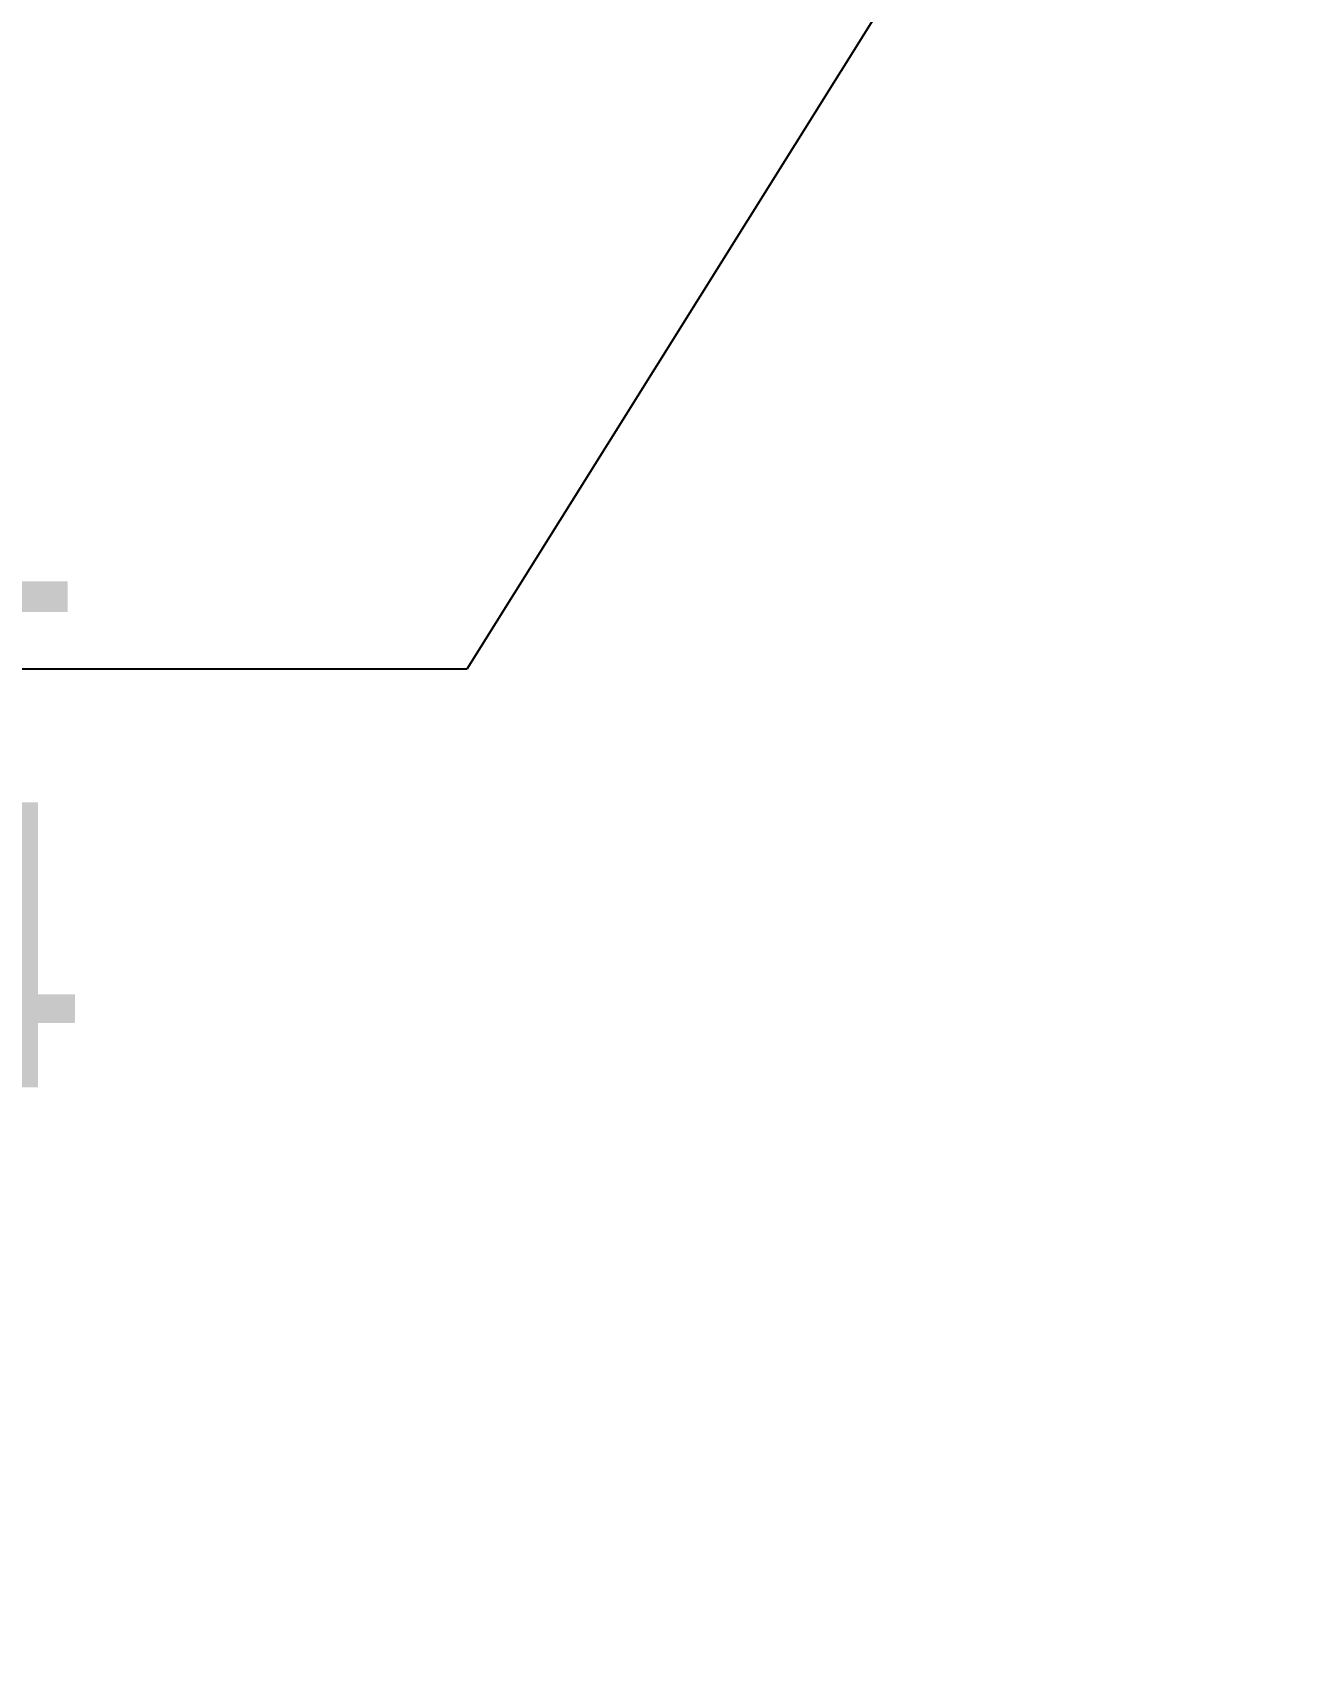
# Model space of a CAD drawing. Header units: metres. Extents: x 75097 to 220695, y -1557923 to -1361206.
# Drawn here: x 87700 to 88369, y -1448996 to -1448143 of the extents above; entities that cross this region are included whole.
import ezdxf
from ezdxf import colors
from ezdxf.entities.mleader import LeaderData, LeaderLine
from ezdxf.math import Vec2, Vec3

# ---------------------------------------------------------------- set-up
doc = ezdxf.new("R2010")
doc.units = ezdxf.units.M
doc.layers.add('E-POWR', color=7, linetype='Continuous', lineweight=9, true_color=0x4e7e3e)
doc.styles.get("Standard").update_dxf_attribs({"font": 'GOTHIC.TTF'})

msp = doc.modelspace()

# ---------------------------------------------------------------- leaders
at = {"layer": 'E-POWR'}
ml = msp.add_multileader_mtext('Standard', dxfattribs=at)
ml.set_content('#Y1\\PTO UPP-04', color=256)
ml.set_leader_properties()
ml.build(insert=Vec2(0, 0))
ml.multileader.update_dxf_attribs({"text_right_attachment_type": 6, "dogleg_length": 200, "arrow_head_size": 200})
ctx = ml.context
ctx.base_point, ctx.char_height, ctx.arrow_head_size, ctx.landing_gap_size, ctx.plane_origin = Vec3(86723.99, -1448374.92, 2.36), 150, 200, 0.09, Vec3(87898.62, -1449473.09, 2.36)
ctx.right_attachment, ctx.text_align_type = 6, 2
notes = []
notes.append((ctx, [(1, (1, 1, 0), (87928.18, -1448478.04, 2.36), (-1, 0), 200, [(0, [(88369.32, -1447772.69, 2.36)], 0, [])])]))
ctx.mtext.insert, ctx.mtext.alignment, ctx.mtext.flow_direction = Vec3(87728.09, -1448298.04, 2.36), 3, 5
for ctx, leaders in notes:
    for number, flags, end, landing, length, lines in leaders:
        leader = LeaderData()
        leader.index, (leader.has_last_leader_line, leader.has_dogleg_vector, leader.attachment_direction) = number, flags
        leader.last_leader_point, leader.dogleg_vector, leader.dogleg_length = Vec3(end), Vec3(landing), length
        for number, points, colour, breaks in lines:
            line = LeaderLine()
            line.index, line.vertices, line.color, line.breaks = number, Vec3.list(points), colors.encode_raw_color(colour), breaks
            leader.lines.append(line)
        ctx.leaders.append(leader)

doc.saveas('drawing.dxf')
